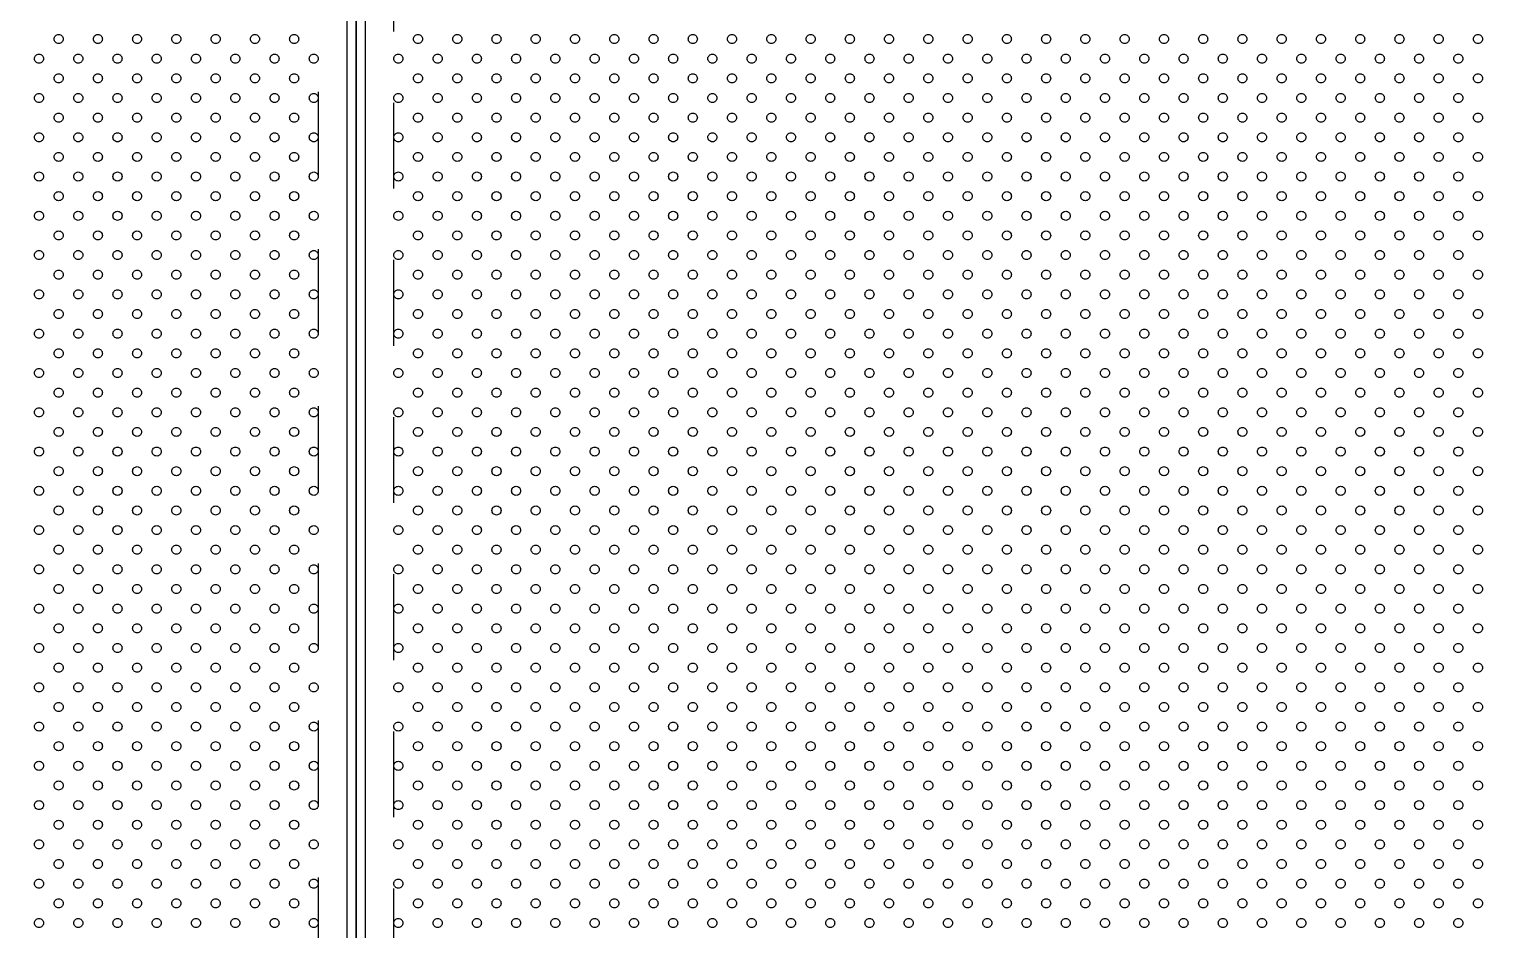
# Model space of a CAD drawing. Header units: millimetres. Extents: x 28487 to 58856, y 2691 to 22893.
# Drawn here: x 28965.9 to 29448.9, y 6100.3 to 6398.3 of the extents above; entities that cross this region are included whole.
import ezdxf
from ezdxf.xclip import XClip

# ---------------------------------------------------------------- set-up
doc = ezdxf.new("R2010")
doc.units = ezdxf.units.MM
doc.header["$XCLIPFRAME"] = 0
doc.linetypes.add('TA_HL_008.00000', pattern=[52, 28.4, -23.6])
for name, color, linetype in [('000_CLIP-IN_ACESSORIES_SUB_COLOR_1', 1, 'Continuous'), ('000_CLIP-IN_PANEL_MAIN_COLOR_1', 3, 'Continuous'), ('000_CLIP-IN_PANEL_SUB_COLOR_2', 1, 'Continuous'), ('000_CLIP-IN_PANEL_WIPEOUT_', 250, 'Continuous'), ('000_CLIP-IN_SUBFAME_MAIN_COLOR_1', 3, 'Continuous'), ('000_CLIP-IN_SUBFAME_MAIN_COLOR_2', 2, 'Continuous'), ('000_CLIP-IN_SUBFAME_WIPEOUT_', 250, 'Continuous')]:
    doc.layers.add(name, color=color, linetype=linetype)

# ---------------------------------------------------------------- blocks, each defined once
blk = doc.blocks.new('000 - FAMELINE_ALU.PF_CLIP-IN_600x600mm.+ACOUSTIC_BOTTOM_VIEW')
blk.add_wipeout([(-300, -300), (300, -300), (300, 300), (-300, 300)]).dxf.layer = '000_CLIP-IN_PANEL_WIPEOUT_'
at = {"layer": '000_CLIP-IN_ACESSORIES_SUB_COLOR_1'}
blk.add_lwpolyline([(-297, -297), (297, -297), (297, 297), (-297, 297)], close=True, dxfattribs=at)
at = {"layer": '000_CLIP-IN_PANEL_MAIN_COLOR_1'}
blk.add_lwpolyline([(-300, -300), (300, -300), (300, 300), (-300, 300)], close=True, dxfattribs=at)
at = {"layer": '000_CLIP-IN_PANEL_SUB_COLOR_2'}
for centre in [(-279.5, 45.5), (-266.5, 45.5), (-253.5, 45.5), (-240.5, 45.5), (-227.5, 45.5), (-214.5, 45.5), (-201.5, 45.5), (-188.5, 45.5), (-175.5, 45.5), (-162.5, 45.5), (-149.5, 45.5), (-136.5, 45.5), (-123.5, 45.5), (-110.5, 45.5), (-97.5, 45.5), (-84.5, 45.5), (-71.5, 45.5), (-58.5, 45.5), (-45.5, 45.5), (-32.5, 45.5), (-19.5, 45.5), (-6.5, 45.5), (6.5, 45.5), (19.5, 45.5), (32.5, 45.5), (45.5, 45.5), (58.5, 45.5), (71.5, 45.5), (-286, 39), (-273, 39), (-260, 39), (-247, 39), (-234, 39), (-221, 39), (-208, 39), (-195, 39), (-182, 39), (-169, 39), (-156, 39), (-143, 39), (-130, 39), (-117, 39), (-104, 39), (-91, 39), (-78, 39), (-65, 39), (-52, 39), (-39, 39), (-26, 39), (-13, 39), (0, 39), (13, 39), (26, 39), (39, 39), (52, 39), (65, 39), (-279.5, 32.5), (-266.5, 32.5), (-253.5, 32.5), (-240.5, 32.5), (-227.5, 32.5), (-214.5, 32.5), (-201.5, 32.5), (-188.5, 32.5), (-175.5, 32.5), (-162.5, 32.5), (-149.5, 32.5), (-136.5, 32.5), (-123.5, 32.5), (-110.5, 32.5), (-97.5, 32.5), (-84.5, 32.5), (-71.5, 32.5), (-58.5, 32.5), (-45.5, 32.5), (-32.5, 32.5), (-19.5, 32.5), (-6.5, 32.5), (6.5, 32.5), (19.5, 32.5), (32.5, 32.5), (45.5, 32.5), (58.5, 32.5), (71.5, 32.5), (-286, 26), (-273, 26), (-260, 26), (-247, 26), (-234, 26), (-221, 26), (-208, 26), (-195, 26), (-182, 26), (-169, 26), (-156, 26), (-143, 26), (-130, 26), (-117, 26), (-104, 26), (-91, 26), (-78, 26), (-65, 26), (-52, 26), (-39, 26), (-26, 26), (-13, 26), (0, 26), (13, 26), (26, 26), (39, 26), (52, 26), (65, 26), (-279.5, 19.5), (-266.5, 19.5), (-253.5, 19.5), (-240.5, 19.5), (-227.5, 19.5), (-214.5, 19.5), (-201.5, 19.5), (-188.5, 19.5), (-175.5, 19.5), (-162.5, 19.5), (-149.5, 19.5), (-136.5, 19.5), (-123.5, 19.5), (-110.5, 19.5), (-97.5, 19.5), (-84.5, 19.5), (-71.5, 19.5), (-58.5, 19.5), (-45.5, 19.5), (-32.5, 19.5), (-19.5, 19.5), (-6.5, 19.5), (6.5, 19.5), (19.5, 19.5), (32.5, 19.5), (45.5, 19.5), (58.5, 19.5), (71.5, 19.5), (-286, 13), (-273, 13), (-260, 13), (-247, 13), (-234, 13), (-221, 13), (-208, 13), (-195, 13), (-182, 13), (-169, 13), (-156, 13), (-143, 13), (-130, 13), (-117, 13), (-104, 13), (-91, 13), (-78, 13), (-65, 13), (-52, 13), (-39, 13), (-26, 13), (-13, 13), (0, 13), (13, 13), (26, 13), (39, 13), (52, 13), (65, 13), (-279.5, 6.5), (-266.5, 6.5), (-253.5, 6.5), (-240.5, 6.5), (-227.5, 6.5), (-214.5, 6.5), (-201.5, 6.5), (-188.5, 6.5), (-175.5, 6.5), (-162.5, 6.5), (-149.5, 6.5), (-136.5, 6.5), (-123.5, 6.5), (-110.5, 6.5), (-97.5, 6.5), (-84.5, 6.5), (-71.5, 6.5), (-58.5, 6.5), (-45.5, 6.5), (-32.5, 6.5), (-19.5, 6.5), (-6.5, 6.5), (6.5, 6.5), (19.5, 6.5), (32.5, 6.5), (45.5, 6.5), (58.5, 6.5), (71.5, 6.5), (-286, 0), (-273, 0), (-260, 0), (-247, 0), (-234, 0), (-221, 0), (-208, 0), (-195, 0), (-182, 0), (-169, 0), (-156, 0), (-143, 0), (-130, 0), (-117, 0), (-104, 0), (-91, 0), (-78, 0), (-65, 0), (-52, 0), (-39, 0), (-26, 0), (-13, 0), (0, 0), (13, 0), (26, 0), (39, 0), (52, 0), (65, 0), (-279.5, -6.5), (-266.5, -6.5), (-253.5, -6.5), (-240.5, -6.5), (-227.5, -6.5), (-214.5, -6.5), (-201.5, -6.5), (-188.5, -6.5), (-175.5, -6.5), (-162.5, -6.5), (-149.5, -6.5), (-136.5, -6.5), (-123.5, -6.5), (-110.5, -6.5), (-97.5, -6.5), (-84.5, -6.5), (-71.5, -6.5), (-58.5, -6.5), (-45.5, -6.5), (-32.5, -6.5), (-19.5, -6.5), (-6.5, -6.5), (6.5, -6.5), (19.5, -6.5), (32.5, -6.5), (45.5, -6.5), (58.5, -6.5), (71.5, -6.5), (-286, -13), (-273, -13), (-260, -13), (-247, -13), (-234, -13), (-221, -13), (-208, -13), (-195, -13), (-182, -13), (-169, -13), (-156, -13), (-143, -13), (-130, -13), (-117, -13), (-104, -13), (-91, -13), (-78, -13), (-65, -13), (-52, -13), (-39, -13), (-26, -13), (-13, -13), (0, -13), (13, -13), (26, -13), (39, -13), (52, -13), (65, -13), (-279.5, -19.5), (-266.5, -19.5), (-253.5, -19.5), (-240.5, -19.5), (-227.5, -19.5), (-214.5, -19.5), (-201.5, -19.5), (-188.5, -19.5), (-175.5, -19.5), (-162.5, -19.5), (-149.5, -19.5), (-136.5, -19.5), (-123.5, -19.5), (-110.5, -19.5), (-97.5, -19.5), (-84.5, -19.5), (-71.5, -19.5), (-58.5, -19.5), (-45.5, -19.5), (-32.5, -19.5), (-19.5, -19.5), (-6.5, -19.5), (6.5, -19.5), (19.5, -19.5), (32.5, -19.5), (45.5, -19.5), (58.5, -19.5), (71.5, -19.5), (-286, -26), (-273, -26), (-260, -26), (-247, -26), (-234, -26), (-221, -26), (-208, -26), (-195, -26), (-182, -26), (-169, -26), (-156, -26), (-143, -26), (-130, -26), (-117, -26), (-104, -26), (-91, -26), (-78, -26), (-65, -26), (-52, -26), (-39, -26), (-26, -26), (-13, -26), (0, -26), (13, -26), (26, -26), (39, -26), (52, -26), (65, -26), (-279.5, -32.5), (-266.5, -32.5), (-253.5, -32.5), (-240.5, -32.5), (-227.5, -32.5), (-214.5, -32.5), (-201.5, -32.5), (-188.5, -32.5), (-175.5, -32.5), (-162.5, -32.5), (-149.5, -32.5), (-136.5, -32.5), (-123.5, -32.5), (-110.5, -32.5), (-97.5, -32.5), (-84.5, -32.5), (-71.5, -32.5), (-58.5, -32.5), (-45.5, -32.5), (-32.5, -32.5), (-19.5, -32.5), (-6.5, -32.5), (6.5, -32.5), (19.5, -32.5), (32.5, -32.5), (45.5, -32.5), (58.5, -32.5), (71.5, -32.5), (-286, -39), (-273, -39), (-260, -39), (-247, -39), (-234, -39), (-221, -39), (-208, -39), (-195, -39), (-182, -39), (-169, -39), (-156, -39), (-143, -39), (-130, -39), (-117, -39), (-104, -39), (-91, -39), (-78, -39), (-65, -39), (-52, -39), (-39, -39), (-26, -39), (-13, -39), (0, -39), (13, -39), (26, -39), (39, -39), (52, -39), (65, -39), (-279.5, -45.5), (-266.5, -45.5), (-253.5, -45.5), (-240.5, -45.5), (-227.5, -45.5), (-214.5, -45.5), (-201.5, -45.5), (-188.5, -45.5), (-175.5, -45.5), (-162.5, -45.5), (-149.5, -45.5), (-136.5, -45.5), (-123.5, -45.5), (-110.5, -45.5), (-97.5, -45.5), (-84.5, -45.5), (-71.5, -45.5), (-58.5, -45.5), (-45.5, -45.5), (-32.5, -45.5), (-19.5, -45.5), (-6.5, -45.5), (6.5, -45.5), (19.5, -45.5), (32.5, -45.5), (45.5, -45.5), (58.5, -45.5), (71.5, -45.5), (-286, -52), (-273, -52), (-260, -52), (-247, -52), (-234, -52), (-221, -52), (-208, -52), (-195, -52), (-182, -52), (-169, -52), (-156, -52), (-143, -52), (-130, -52), (-117, -52), (-104, -52), (-91, -52), (-78, -52), (-65, -52), (-52, -52), (-39, -52), (-26, -52), (-13, -52), (0, -52), (13, -52), (26, -52), (39, -52), (52, -52), (65, -52), (-279.5, -58.5), (-266.5, -58.5), (-253.5, -58.5), (-240.5, -58.5), (-227.5, -58.5), (-214.5, -58.5), (-201.5, -58.5), (-188.5, -58.5), (-175.5, -58.5), (-162.5, -58.5), (-149.5, -58.5), (-136.5, -58.5), (-123.5, -58.5), (-110.5, -58.5), (-97.5, -58.5), (-84.5, -58.5), (-71.5, -58.5), (-58.5, -58.5), (-45.5, -58.5), (-32.5, -58.5), (-19.5, -58.5), (-6.5, -58.5), (6.5, -58.5), (19.5, -58.5), (32.5, -58.5), (45.5, -58.5), (58.5, -58.5), (71.5, -58.5), (-286, -65), (-273, -65), (-260, -65), (-247, -65), (-234, -65), (-221, -65), (-208, -65), (-195, -65), (-182, -65), (-169, -65), (-156, -65), (-143, -65), (-130, -65), (-117, -65), (-104, -65), (-91, -65), (-78, -65), (-65, -65), (-52, -65), (-39, -65), (-26, -65), (-13, -65), (0, -65), (13, -65), (26, -65), (39, -65), (52, -65), (65, -65), (-279.5, -71.5), (-266.5, -71.5), (-253.5, -71.5), (-240.5, -71.5), (-227.5, -71.5), (-214.5, -71.5), (-201.5, -71.5), (-188.5, -71.5), (-175.5, -71.5), (-162.5, -71.5), (-149.5, -71.5), (-136.5, -71.5), (-123.5, -71.5), (-110.5, -71.5), (-97.5, -71.5), (-84.5, -71.5), (-71.5, -71.5), (-58.5, -71.5), (-45.5, -71.5), (-32.5, -71.5), (-19.5, -71.5), (-6.5, -71.5), (6.5, -71.5), (19.5, -71.5), (32.5, -71.5), (45.5, -71.5), (58.5, -71.5), (71.5, -71.5), (-286, -78), (-273, -78), (-260, -78), (-247, -78), (-234, -78), (-221, -78), (-208, -78), (-195, -78), (-182, -78), (-169, -78), (-156, -78), (-143, -78), (-130, -78), (-117, -78), (-104, -78), (-91, -78), (-78, -78), (-65, -78), (-52, -78), (-39, -78), (-26, -78), (-13, -78), (0, -78), (13, -78), (26, -78), (39, -78), (52, -78), (65, -78), (-279.5, -84.5), (-266.5, -84.5), (-253.5, -84.5), (-240.5, -84.5), (-227.5, -84.5), (-214.5, -84.5), (-201.5, -84.5), (-188.5, -84.5), (-175.5, -84.5), (-162.5, -84.5), (-149.5, -84.5), (-136.5, -84.5), (-123.5, -84.5), (-110.5, -84.5), (-97.5, -84.5), (-84.5, -84.5), (-71.5, -84.5), (-58.5, -84.5), (-45.5, -84.5), (-32.5, -84.5), (-19.5, -84.5), (-6.5, -84.5), (6.5, -84.5), (19.5, -84.5), (32.5, -84.5), (45.5, -84.5), (58.5, -84.5), (71.5, -84.5), (-286, -91), (-273, -91), (-260, -91), (-247, -91), (-234, -91), (-221, -91), (-208, -91), (-195, -91), (-182, -91), (-169, -91), (-156, -91), (-143, -91), (-130, -91), (-117, -91), (-104, -91), (-91, -91), (-78, -91), (-65, -91), (-52, -91), (-39, -91), (-26, -91), (-13, -91), (0, -91), (13, -91), (26, -91), (39, -91), (52, -91), (65, -91), (-279.5, -97.5), (-266.5, -97.5), (-253.5, -97.5), (-240.5, -97.5), (-227.5, -97.5), (-214.5, -97.5), (-201.5, -97.5), (-188.5, -97.5), (-175.5, -97.5), (-162.5, -97.5), (-149.5, -97.5), (-136.5, -97.5), (-123.5, -97.5), (-110.5, -97.5), (-97.5, -97.5), (-84.5, -97.5), (-71.5, -97.5), (-58.5, -97.5), (-45.5, -97.5), (-32.5, -97.5), (-19.5, -97.5), (-6.5, -97.5), (6.5, -97.5), (19.5, -97.5), (32.5, -97.5), (45.5, -97.5), (58.5, -97.5), (71.5, -97.5), (-286, -104), (-273, -104), (-260, -104), (-247, -104), (-234, -104), (-221, -104), (-208, -104), (-195, -104), (-182, -104), (-169, -104), (-156, -104), (-143, -104), (-130, -104), (-117, -104), (-104, -104), (-91, -104), (-78, -104), (-65, -104), (-52, -104), (-39, -104), (-26, -104), (-13, -104), (0, -104), (13, -104), (26, -104), (39, -104), (52, -104), (65, -104), (-279.5, -110.5), (-266.5, -110.5), (-253.5, -110.5), (-240.5, -110.5), (-227.5, -110.5), (-214.5, -110.5), (-201.5, -110.5), (-188.5, -110.5), (-175.5, -110.5), (-162.5, -110.5), (-149.5, -110.5), (-136.5, -110.5), (-123.5, -110.5), (-110.5, -110.5), (-97.5, -110.5), (-84.5, -110.5), (-71.5, -110.5), (-58.5, -110.5), (-45.5, -110.5), (-32.5, -110.5), (-19.5, -110.5), (-6.5, -110.5), (6.5, -110.5), (19.5, -110.5), (32.5, -110.5), (45.5, -110.5), (58.5, -110.5), (71.5, -110.5), (-286, -117), (-273, -117), (-260, -117), (-247, -117), (-234, -117), (-221, -117), (-208, -117), (-195, -117), (-182, -117), (-169, -117), (-156, -117), (-143, -117), (-130, -117), (-117, -117), (-104, -117), (-91, -117), (-78, -117), (-65, -117), (-52, -117), (-39, -117), (-26, -117), (-13, -117), (0, -117), (13, -117), (26, -117), (39, -117), (52, -117), (65, -117), (-279.5, -123.5), (-266.5, -123.5), (-253.5, -123.5), (-240.5, -123.5), (-227.5, -123.5), (-214.5, -123.5), (-201.5, -123.5), (-188.5, -123.5), (-175.5, -123.5), (-162.5, -123.5), (-149.5, -123.5), (-136.5, -123.5), (-123.5, -123.5), (-110.5, -123.5), (-97.5, -123.5), (-84.5, -123.5), (-71.5, -123.5), (-58.5, -123.5), (-45.5, -123.5), (-32.5, -123.5), (-19.5, -123.5), (-6.5, -123.5), (6.5, -123.5), (19.5, -123.5), (32.5, -123.5), (45.5, -123.5), (58.5, -123.5), (71.5, -123.5), (-286, -130), (-273, -130), (-260, -130), (-247, -130), (-234, -130), (-221, -130), (-208, -130), (-195, -130), (-182, -130), (-169, -130), (-156, -130), (-143, -130), (-130, -130), (-117, -130), (-104, -130), (-91, -130), (-78, -130), (-65, -130), (-52, -130), (-39, -130), (-26, -130), (-13, -130), (0, -130), (13, -130), (26, -130), (39, -130), (52, -130), (65, -130), (-279.5, -136.5), (-266.5, -136.5), (-253.5, -136.5), (-240.5, -136.5), (-227.5, -136.5), (-214.5, -136.5), (-201.5, -136.5), (-188.5, -136.5), (-175.5, -136.5), (-162.5, -136.5), (-149.5, -136.5), (-136.5, -136.5), (-123.5, -136.5), (-110.5, -136.5), (-97.5, -136.5), (-84.5, -136.5), (-71.5, -136.5), (-58.5, -136.5), (-45.5, -136.5), (-32.5, -136.5), (-19.5, -136.5), (-6.5, -136.5), (6.5, -136.5), (19.5, -136.5), (32.5, -136.5), (45.5, -136.5), (58.5, -136.5), (71.5, -136.5), (-286, -143), (-273, -143), (-260, -143), (-247, -143), (-234, -143), (-221, -143), (-208, -143), (-195, -143), (-182, -143), (-169, -143), (-156, -143), (-143, -143), (-130, -143), (-117, -143), (-104, -143), (-91, -143), (-78, -143), (-65, -143), (-52, -143), (-39, -143), (-26, -143), (-13, -143), (0, -143), (13, -143), (26, -143), (39, -143), (52, -143), (65, -143), (-279.5, -149.5), (-266.5, -149.5), (-253.5, -149.5), (-240.5, -149.5), (-227.5, -149.5), (-214.5, -149.5), (-201.5, -149.5), (-188.5, -149.5), (-175.5, -149.5), (-162.5, -149.5), (-149.5, -149.5), (-136.5, -149.5), (-123.5, -149.5), (-110.5, -149.5), (-97.5, -149.5), (-84.5, -149.5), (-71.5, -149.5), (-58.5, -149.5), (-45.5, -149.5), (-32.5, -149.5), (-19.5, -149.5), (-6.5, -149.5), (6.5, -149.5), (19.5, -149.5), (32.5, -149.5), (45.5, -149.5), (58.5, -149.5), (71.5, -149.5), (-286, -156), (-273, -156), (-260, -156), (-247, -156), (-234, -156), (-221, -156), (-208, -156), (-195, -156), (-182, -156), (-169, -156), (-156, -156), (-143, -156), (-130, -156), (-117, -156), (-104, -156), (-91, -156), (-78, -156), (-65, -156), (-52, -156), (-39, -156), (-26, -156), (-13, -156), (0, -156), (13, -156), (26, -156), (39, -156), (52, -156), (65, -156), (-279.5, -162.5), (-266.5, -162.5), (-253.5, -162.5), (-240.5, -162.5), (-227.5, -162.5), (-214.5, -162.5), (-201.5, -162.5), (-188.5, -162.5), (-175.5, -162.5), (-162.5, -162.5), (-149.5, -162.5), (-136.5, -162.5), (-123.5, -162.5), (-110.5, -162.5), (-97.5, -162.5), (-84.5, -162.5), (-71.5, -162.5), (-58.5, -162.5), (-45.5, -162.5), (-32.5, -162.5), (-19.5, -162.5), (-6.5, -162.5), (6.5, -162.5), (19.5, -162.5), (32.5, -162.5), (45.5, -162.5), (58.5, -162.5), (71.5, -162.5), (-286, -169), (-273, -169), (-260, -169), (-247, -169), (-234, -169), (-221, -169), (-208, -169), (-195, -169), (-182, -169), (-169, -169), (-156, -169), (-143, -169), (-130, -169), (-117, -169), (-104, -169), (-91, -169), (-78, -169), (-65, -169), (-52, -169), (-39, -169), (-26, -169), (-13, -169), (0, -169), (13, -169), (26, -169), (39, -169), (52, -169), (65, -169), (-279.5, -175.5), (-266.5, -175.5), (-253.5, -175.5), (-240.5, -175.5), (-227.5, -175.5), (-214.5, -175.5), (-201.5, -175.5), (-188.5, -175.5), (-175.5, -175.5), (-162.5, -175.5), (-149.5, -175.5), (-136.5, -175.5), (-123.5, -175.5), (-110.5, -175.5), (-97.5, -175.5), (-84.5, -175.5), (-71.5, -175.5), (-58.5, -175.5), (-45.5, -175.5), (-32.5, -175.5), (-19.5, -175.5), (-6.5, -175.5), (6.5, -175.5), (19.5, -175.5), (32.5, -175.5), (45.5, -175.5), (58.5, -175.5), (71.5, -175.5), (-286, -182), (-273, -182), (-260, -182), (-247, -182), (-234, -182), (-221, -182), (-208, -182), (-195, -182), (-182, -182), (-169, -182), (-156, -182), (-143, -182), (-130, -182), (-117, -182), (-104, -182), (-91, -182), (-78, -182), (-65, -182), (-52, -182), (-39, -182), (-26, -182), (-13, -182), (0, -182), (13, -182), (26, -182), (39, -182), (52, -182), (65, -182), (-279.5, -188.5), (-266.5, -188.5), (-253.5, -188.5), (-240.5, -188.5), (-227.5, -188.5), (-214.5, -188.5), (-201.5, -188.5), (-188.5, -188.5), (-175.5, -188.5), (-162.5, -188.5), (-149.5, -188.5), (-136.5, -188.5), (-123.5, -188.5), (-110.5, -188.5), (-97.5, -188.5), (-84.5, -188.5), (-71.5, -188.5), (-58.5, -188.5), (-45.5, -188.5), (-32.5, -188.5), (-19.5, -188.5), (-6.5, -188.5), (6.5, -188.5), (19.5, -188.5), (32.5, -188.5), (45.5, -188.5), (58.5, -188.5), (71.5, -188.5), (-286, -195), (-273, -195), (-260, -195), (-247, -195), (-234, -195), (-221, -195), (-208, -195), (-195, -195), (-182, -195), (-169, -195), (-156, -195), (-143, -195), (-130, -195), (-117, -195), (-104, -195), (-91, -195), (-78, -195), (-65, -195), (-52, -195), (-39, -195), (-26, -195), (-13, -195), (0, -195), (13, -195), (26, -195), (39, -195), (52, -195), (65, -195), (-279.5, -201.5), (-266.5, -201.5), (-253.5, -201.5), (-240.5, -201.5), (-227.5, -201.5), (-214.5, -201.5), (-201.5, -201.5), (-188.5, -201.5), (-175.5, -201.5), (-162.5, -201.5), (-149.5, -201.5), (-136.5, -201.5), (-123.5, -201.5), (-110.5, -201.5), (-97.5, -201.5), (-84.5, -201.5), (-71.5, -201.5), (-58.5, -201.5), (-45.5, -201.5), (-32.5, -201.5), (-19.5, -201.5), (-6.5, -201.5), (6.5, -201.5), (19.5, -201.5), (32.5, -201.5), (45.5, -201.5), (58.5, -201.5), (71.5, -201.5), (-286, -208), (-273, -208), (-260, -208), (-247, -208), (-234, -208), (-221, -208), (-208, -208), (-195, -208), (-182, -208), (-169, -208), (-156, -208), (-143, -208), (-130, -208), (-117, -208), (-104, -208), (-91, -208), (-78, -208), (-65, -208), (-52, -208), (-39, -208), (-26, -208), (-13, -208), (0, -208), (13, -208), (26, -208), (39, -208), (52, -208), (65, -208), (-279.5, -214.5), (-266.5, -214.5), (-253.5, -214.5), (-240.5, -214.5), (-227.5, -214.5), (-214.5, -214.5), (-201.5, -214.5), (-188.5, -214.5), (-175.5, -214.5), (-162.5, -214.5), (-149.5, -214.5), (-136.5, -214.5), (-123.5, -214.5), (-110.5, -214.5), (-97.5, -214.5), (-84.5, -214.5), (-71.5, -214.5), (-58.5, -214.5), (-45.5, -214.5), (-32.5, -214.5), (-19.5, -214.5), (-6.5, -214.5), (6.5, -214.5), (19.5, -214.5), (32.5, -214.5), (45.5, -214.5), (58.5, -214.5), (71.5, -214.5), (-286, -221), (-273, -221), (-260, -221), (-247, -221), (-234, -221), (-221, -221), (-208, -221), (-195, -221), (-182, -221), (-169, -221), (-156, -221), (-143, -221), (-130, -221), (-117, -221), (-104, -221), (-91, -221), (-78, -221), (-65, -221), (-52, -221), (-39, -221), (-26, -221), (-13, -221), (0, -221), (13, -221), (26, -221), (39, -221), (52, -221), (65, -221), (-279.5, -227.5), (-266.5, -227.5), (-253.5, -227.5), (-240.5, -227.5), (-227.5, -227.5), (-214.5, -227.5), (-201.5, -227.5), (-188.5, -227.5), (-175.5, -227.5), (-162.5, -227.5), (-149.5, -227.5), (-136.5, -227.5), (-123.5, -227.5), (-110.5, -227.5), (-97.5, -227.5), (-84.5, -227.5), (-71.5, -227.5), (-58.5, -227.5), (-45.5, -227.5), (-32.5, -227.5), (-19.5, -227.5), (-6.5, -227.5), (6.5, -227.5), (19.5, -227.5), (32.5, -227.5), (45.5, -227.5), (58.5, -227.5), (71.5, -227.5), (-286, -234), (-273, -234), (-260, -234), (-247, -234), (-234, -234), (-221, -234), (-208, -234), (-195, -234), (-182, -234), (-169, -234), (-156, -234), (-143, -234), (-130, -234), (-117, -234), (-104, -234), (-91, -234), (-78, -234), (-65, -234), (-52, -234), (-39, -234), (-26, -234), (-13, -234), (0, -234), (13, -234), (26, -234), (39, -234), (52, -234), (65, -234), (-279.5, -240.5), (-266.5, -240.5), (-253.5, -240.5), (-240.5, -240.5), (-227.5, -240.5), (-214.5, -240.5), (-201.5, -240.5), (-188.5, -240.5), (-175.5, -240.5), (-162.5, -240.5), (-149.5, -240.5), (-136.5, -240.5), (-123.5, -240.5), (-110.5, -240.5), (-97.5, -240.5), (-84.5, -240.5), (-71.5, -240.5), (-58.5, -240.5), (-45.5, -240.5), (-32.5, -240.5), (-19.5, -240.5), (-6.5, -240.5), (6.5, -240.5), (19.5, -240.5), (32.5, -240.5), (45.5, -240.5), (58.5, -240.5), (71.5, -240.5), (-286, -247), (-273, -247), (-260, -247), (-247, -247), (-234, -247), (-221, -247), (-208, -247), (-195, -247), (-182, -247), (-169, -247), (-156, -247), (-143, -247), (-130, -247), (-117, -247), (-104, -247), (-91, -247), (-78, -247), (-65, -247), (-52, -247), (-39, -247), (-26, -247), (-13, -247), (0, -247), (13, -247), (26, -247), (39, -247), (52, -247), (65, -247)]:
    blk.add_circle(centre, 1.5, dxfattribs=at)
blk = doc.blocks.new('*U156')
blk.add_blockref('000 - FAMELINE_ALU.PF_CLIP-IN_600x600mm.+ACOUSTIC_BOTTOM_VIEW', (0, 0))
blk = doc.blocks.new('*U157')
blk.add_wipeout([(-300, -300), (300, -300), (300, 300), (-300, 300)]).dxf.layer = '000_CLIP-IN_PANEL_WIPEOUT_'
at = {"layer": '000_CLIP-IN_ACESSORIES_SUB_COLOR_1'}
blk.add_lwpolyline([(-297, -297), (297, -297), (297, 297), (-297, 297)], close=True, dxfattribs=at)
at = {"layer": '000_CLIP-IN_PANEL_MAIN_COLOR_1'}
blk.add_lwpolyline([(-300, -300), (300, -300), (300, 300), (-300, 300)], close=True, dxfattribs=at)
blk = doc.blocks.new('TYP.CLIP-IN_20251110-163539_FOR_PPLINE_C02')
blk.add_blockref('*U156', (-900, 300))
blk.add_blockref('*U157', (-1500, 300))
at = {"layer": '000_CLIP-IN_PANEL_SUB_COLOR_2'}
for centre in [(-1298.5, 345.5), (-1285.5, 345.5), (-1272.5, 345.5), (-1259.5, 345.5), (-1246.5, 345.5), (-1233.5, 345.5), (-1220.5, 345.5), (-1305, 339), (-1292, 339), (-1279, 339), (-1266, 339), (-1253, 339), (-1240, 339), (-1227, 339), (-1214, 339), (-1298.5, 332.5), (-1285.5, 332.5), (-1272.5, 332.5), (-1259.5, 332.5), (-1246.5, 332.5), (-1233.5, 332.5), (-1220.5, 332.5), (-1305, 326), (-1292, 326), (-1279, 326), (-1266, 326), (-1253, 326), (-1240, 326), (-1227, 326), (-1214, 326), (-1298.5, 319.5), (-1285.5, 319.5), (-1272.5, 319.5), (-1259.5, 319.5), (-1246.5, 319.5), (-1233.5, 319.5), (-1220.5, 319.5), (-1305, 313), (-1292, 313), (-1279, 313), (-1266, 313), (-1253, 313), (-1240, 313), (-1227, 313), (-1214, 313), (-1298.5, 306.5), (-1285.5, 306.5), (-1272.5, 306.5), (-1259.5, 306.5), (-1246.5, 306.5), (-1233.5, 306.5), (-1220.5, 306.5), (-1305, 300), (-1292, 300), (-1279, 300), (-1266, 300), (-1253, 300), (-1240, 300), (-1227, 300), (-1214, 300), (-1298.5, 293.5), (-1285.5, 293.5), (-1272.5, 293.5), (-1259.5, 293.5), (-1246.5, 293.5), (-1233.5, 293.5), (-1220.5, 293.5), (-1305, 287), (-1292, 287), (-1279, 287), (-1266, 287), (-1253, 287), (-1240, 287), (-1227, 287), (-1214, 287), (-1298.5, 280.5), (-1285.5, 280.5), (-1272.5, 280.5), (-1259.5, 280.5), (-1246.5, 280.5), (-1233.5, 280.5), (-1220.5, 280.5), (-1305, 274), (-1292, 274), (-1279, 274), (-1266, 274), (-1253, 274), (-1240, 274), (-1227, 274), (-1214, 274), (-1298.5, 267.5), (-1285.5, 267.5), (-1272.5, 267.5), (-1259.5, 267.5), (-1246.5, 267.5), (-1233.5, 267.5), (-1220.5, 267.5), (-1305, 261), (-1292, 261), (-1279, 261), (-1266, 261), (-1253, 261), (-1240, 261), (-1227, 261), (-1214, 261), (-1298.5, 254.5), (-1285.5, 254.5), (-1272.5, 254.5), (-1259.5, 254.5), (-1246.5, 254.5), (-1233.5, 254.5), (-1220.5, 254.5), (-1305, 248), (-1292, 248), (-1279, 248), (-1266, 248), (-1253, 248), (-1240, 248), (-1227, 248), (-1214, 248), (-1298.5, 241.5), (-1285.5, 241.5), (-1272.5, 241.5), (-1259.5, 241.5), (-1246.5, 241.5), (-1233.5, 241.5), (-1220.5, 241.5), (-1305, 235), (-1292, 235), (-1279, 235), (-1266, 235), (-1253, 235), (-1240, 235), (-1227, 235), (-1214, 235), (-1298.5, 228.5), (-1285.5, 228.5), (-1272.5, 228.5), (-1259.5, 228.5), (-1246.5, 228.5), (-1233.5, 228.5), (-1220.5, 228.5), (-1305, 222), (-1292, 222), (-1279, 222), (-1266, 222), (-1253, 222), (-1240, 222), (-1227, 222), (-1214, 222), (-1298.5, 215.5), (-1285.5, 215.5), (-1272.5, 215.5), (-1259.5, 215.5), (-1246.5, 215.5), (-1233.5, 215.5), (-1220.5, 215.5), (-1305, 209), (-1292, 209), (-1279, 209), (-1266, 209), (-1253, 209), (-1240, 209), (-1227, 209), (-1214, 209), (-1298.5, 202.5), (-1285.5, 202.5), (-1272.5, 202.5), (-1259.5, 202.5), (-1246.5, 202.5), (-1233.5, 202.5), (-1220.5, 202.5), (-1305, 196), (-1292, 196), (-1279, 196), (-1266, 196), (-1253, 196), (-1240, 196), (-1227, 196), (-1214, 196), (-1298.5, 189.5), (-1285.5, 189.5), (-1272.5, 189.5), (-1259.5, 189.5), (-1246.5, 189.5), (-1233.5, 189.5), (-1220.5, 189.5), (-1305, 183), (-1292, 183), (-1279, 183), (-1266, 183), (-1253, 183), (-1240, 183), (-1227, 183), (-1214, 183), (-1298.5, 176.5), (-1285.5, 176.5), (-1272.5, 176.5), (-1259.5, 176.5), (-1246.5, 176.5), (-1233.5, 176.5), (-1220.5, 176.5), (-1305, 170), (-1292, 170), (-1279, 170), (-1266, 170), (-1253, 170), (-1240, 170), (-1227, 170), (-1214, 170), (-1298.5, 163.5), (-1285.5, 163.5), (-1272.5, 163.5), (-1259.5, 163.5), (-1246.5, 163.5), (-1233.5, 163.5), (-1220.5, 163.5), (-1305, 157), (-1292, 157), (-1279, 157), (-1266, 157), (-1253, 157), (-1240, 157), (-1227, 157), (-1214, 157), (-1298.5, 150.5), (-1285.5, 150.5), (-1272.5, 150.5), (-1259.5, 150.5), (-1246.5, 150.5), (-1233.5, 150.5), (-1220.5, 150.5), (-1305, 144), (-1292, 144), (-1279, 144), (-1266, 144), (-1253, 144), (-1240, 144), (-1227, 144), (-1214, 144), (-1298.5, 137.5), (-1285.5, 137.5), (-1272.5, 137.5), (-1259.5, 137.5), (-1246.5, 137.5), (-1233.5, 137.5), (-1220.5, 137.5), (-1305, 131), (-1292, 131), (-1279, 131), (-1266, 131), (-1253, 131), (-1240, 131), (-1227, 131), (-1214, 131), (-1298.5, 124.5), (-1285.5, 124.5), (-1272.5, 124.5), (-1259.5, 124.5), (-1246.5, 124.5), (-1233.5, 124.5), (-1220.5, 124.5), (-1305, 118), (-1292, 118), (-1279, 118), (-1266, 118), (-1253, 118), (-1240, 118), (-1227, 118), (-1214, 118), (-1298.5, 111.5), (-1285.5, 111.5), (-1272.5, 111.5), (-1259.5, 111.5), (-1246.5, 111.5), (-1233.5, 111.5), (-1220.5, 111.5), (-1305, 105), (-1292, 105), (-1279, 105), (-1266, 105), (-1253, 105), (-1240, 105), (-1227, 105), (-1214, 105), (-1298.5, 98.5), (-1285.5, 98.5), (-1272.5, 98.5), (-1259.5, 98.5), (-1246.5, 98.5), (-1233.5, 98.5), (-1220.5, 98.5), (-1305, 92), (-1292, 92), (-1279, 92), (-1266, 92), (-1253, 92), (-1240, 92), (-1227, 92), (-1214, 92), (-1298.5, 85.5), (-1285.5, 85.5), (-1272.5, 85.5), (-1259.5, 85.5), (-1246.5, 85.5), (-1233.5, 85.5), (-1220.5, 85.5), (-1305, 79), (-1292, 79), (-1279, 79), (-1266, 79), (-1253, 79), (-1240, 79), (-1227, 79), (-1214, 79), (-1298.5, 72.5), (-1285.5, 72.5), (-1272.5, 72.5), (-1259.5, 72.5), (-1246.5, 72.5), (-1233.5, 72.5), (-1220.5, 72.5), (-1305, 66), (-1292, 66), (-1279, 66), (-1266, 66), (-1253, 66), (-1240, 66), (-1227, 66), (-1214, 66), (-1298.5, 59.5), (-1285.5, 59.5), (-1272.5, 59.5), (-1259.5, 59.5), (-1246.5, 59.5), (-1233.5, 59.5), (-1220.5, 59.5), (-1305, 53), (-1292, 53), (-1279, 53), (-1266, 53), (-1253, 53), (-1240, 53), (-1227, 53), (-1214, 53)]:
    blk.add_circle(centre, 1.5, dxfattribs=at)
blk = doc.blocks.new('*U152')
blk.add_wipeout([(0, 12.5), (0, -12.5), (1800, -12.5), (1800, 12.5)]).dxf.layer = '000_CLIP-IN_SUBFAME_WIPEOUT_'
at = {"layer": '000_CLIP-IN_SUBFAME_MAIN_COLOR_1', "color": 0, "linetype": 'ByBlock'}
blk.add_lwpolyline([(0, 12.5), (0, -12.5), (1800, -12.5), (1800, 12.5)], close=True, dxfattribs=at)
blk = doc.blocks.new('TYP.CLIP-IN_20251110-164052_FRAMING_SET')
at = {"layer": '000_CLIP-IN_SUBFAME_MAIN_COLOR_2', "linetype": 'ByBlock', "rotation": 90}
blk.add_blockref('*U152', (300, -1800), dxfattribs=at)

msp = doc.modelspace()

# ---------------------------------------------------------------- block references
ref = msp.add_blockref('TYP.CLIP-IN_20251110-163539_FOR_PPLINE_C02', (30274.19, 6049.51))
XClip(ref).set_block_clipping_path([(-282.6877952438, 900), (-223.1833904567, 832.6495614811), (-165.3663281872, 763.8467580421), (-109.8034957739, 693.2136980097), (-57.265164294, 620.3072487909), (-8.8378364095, 544.6152677975), (33.8958859084, 465.5825236794), (68.5873126349, 382.7285890232), (91.8140416228, 296.0033926673), (99.1195101483, 206.5845938336), (86.405705246, 117.832859365), (52.8628691356, 34.6805136505), (2.1393321508, -39.3426865331), (-59.1478971477, -105.0106277887), (-125.9235884942, -165.1360029941), (-195.5522570471, -221.9520193781), (-266.4315829118, -277.2079663979), (-337.2999864613, -332.4777616232), (-406.7773304361, -389.478120932), (-472.7267725019, -450.4959168527), (-530.6262884045, -519.0864641235), (-568.3121206019, -600.0720313022), (-564.161007109, -688.8543593629), (-524.2432105395, -768.9789761158), (-467.1353885998, -838.2493669943), (-401.880352843, -900), (-1500, -899.9999999944), (-1500, 900.0000000056)])

# ---------------------------------------------------------------- next in the draw order: block references
at = {"linetype": 'TA_HL_008.00000'}
ref = msp.add_blockref('TYP.CLIP-IN_20251110-164052_FRAMING_SET', (28774.19, 6949.51), dxfattribs=at)
XClip(ref).set_block_clipping_path([(1217.3122047562, 0), (1276.8166095433, -67.3504385189), (1334.6336718128, -136.1532419579), (1390.1965042261, -206.7863019903), (1442.734835706, -279.6927512091), (1491.1621635905, -355.3847322025), (1533.8958859084, -434.4174763206), (1568.5873126349, -517.2714109768), (1591.8140416228, -603.9966073327), (1599.1195101483, -693.4154061664), (1586.405705246, -782.167140635), (1552.8628691356, -865.3194863495), (1502.1393321508, -939.3426865331), (1440.8521028523, -1005.0106277887), (1374.0764115058, -1065.1360029941), (1304.4477429529, -1121.9520193781), (1233.5684170882, -1177.2079663979), (1162.7000135387, -1232.4777616232), (1093.2226695639, -1289.478120932), (1027.2732274981, -1350.4959168527), (969.3737115955, -1419.0864641235), (931.6878793981, -1500.0720313022), (935.838992891, -1588.8543593629), (975.7567894605, -1668.9789761158), (1032.8646114002, -1738.2493669943), (1098.119647157, -1800), (0, -1799.9999999944), (0, 0.0000000056)])

doc.saveas('drawing.dxf')
